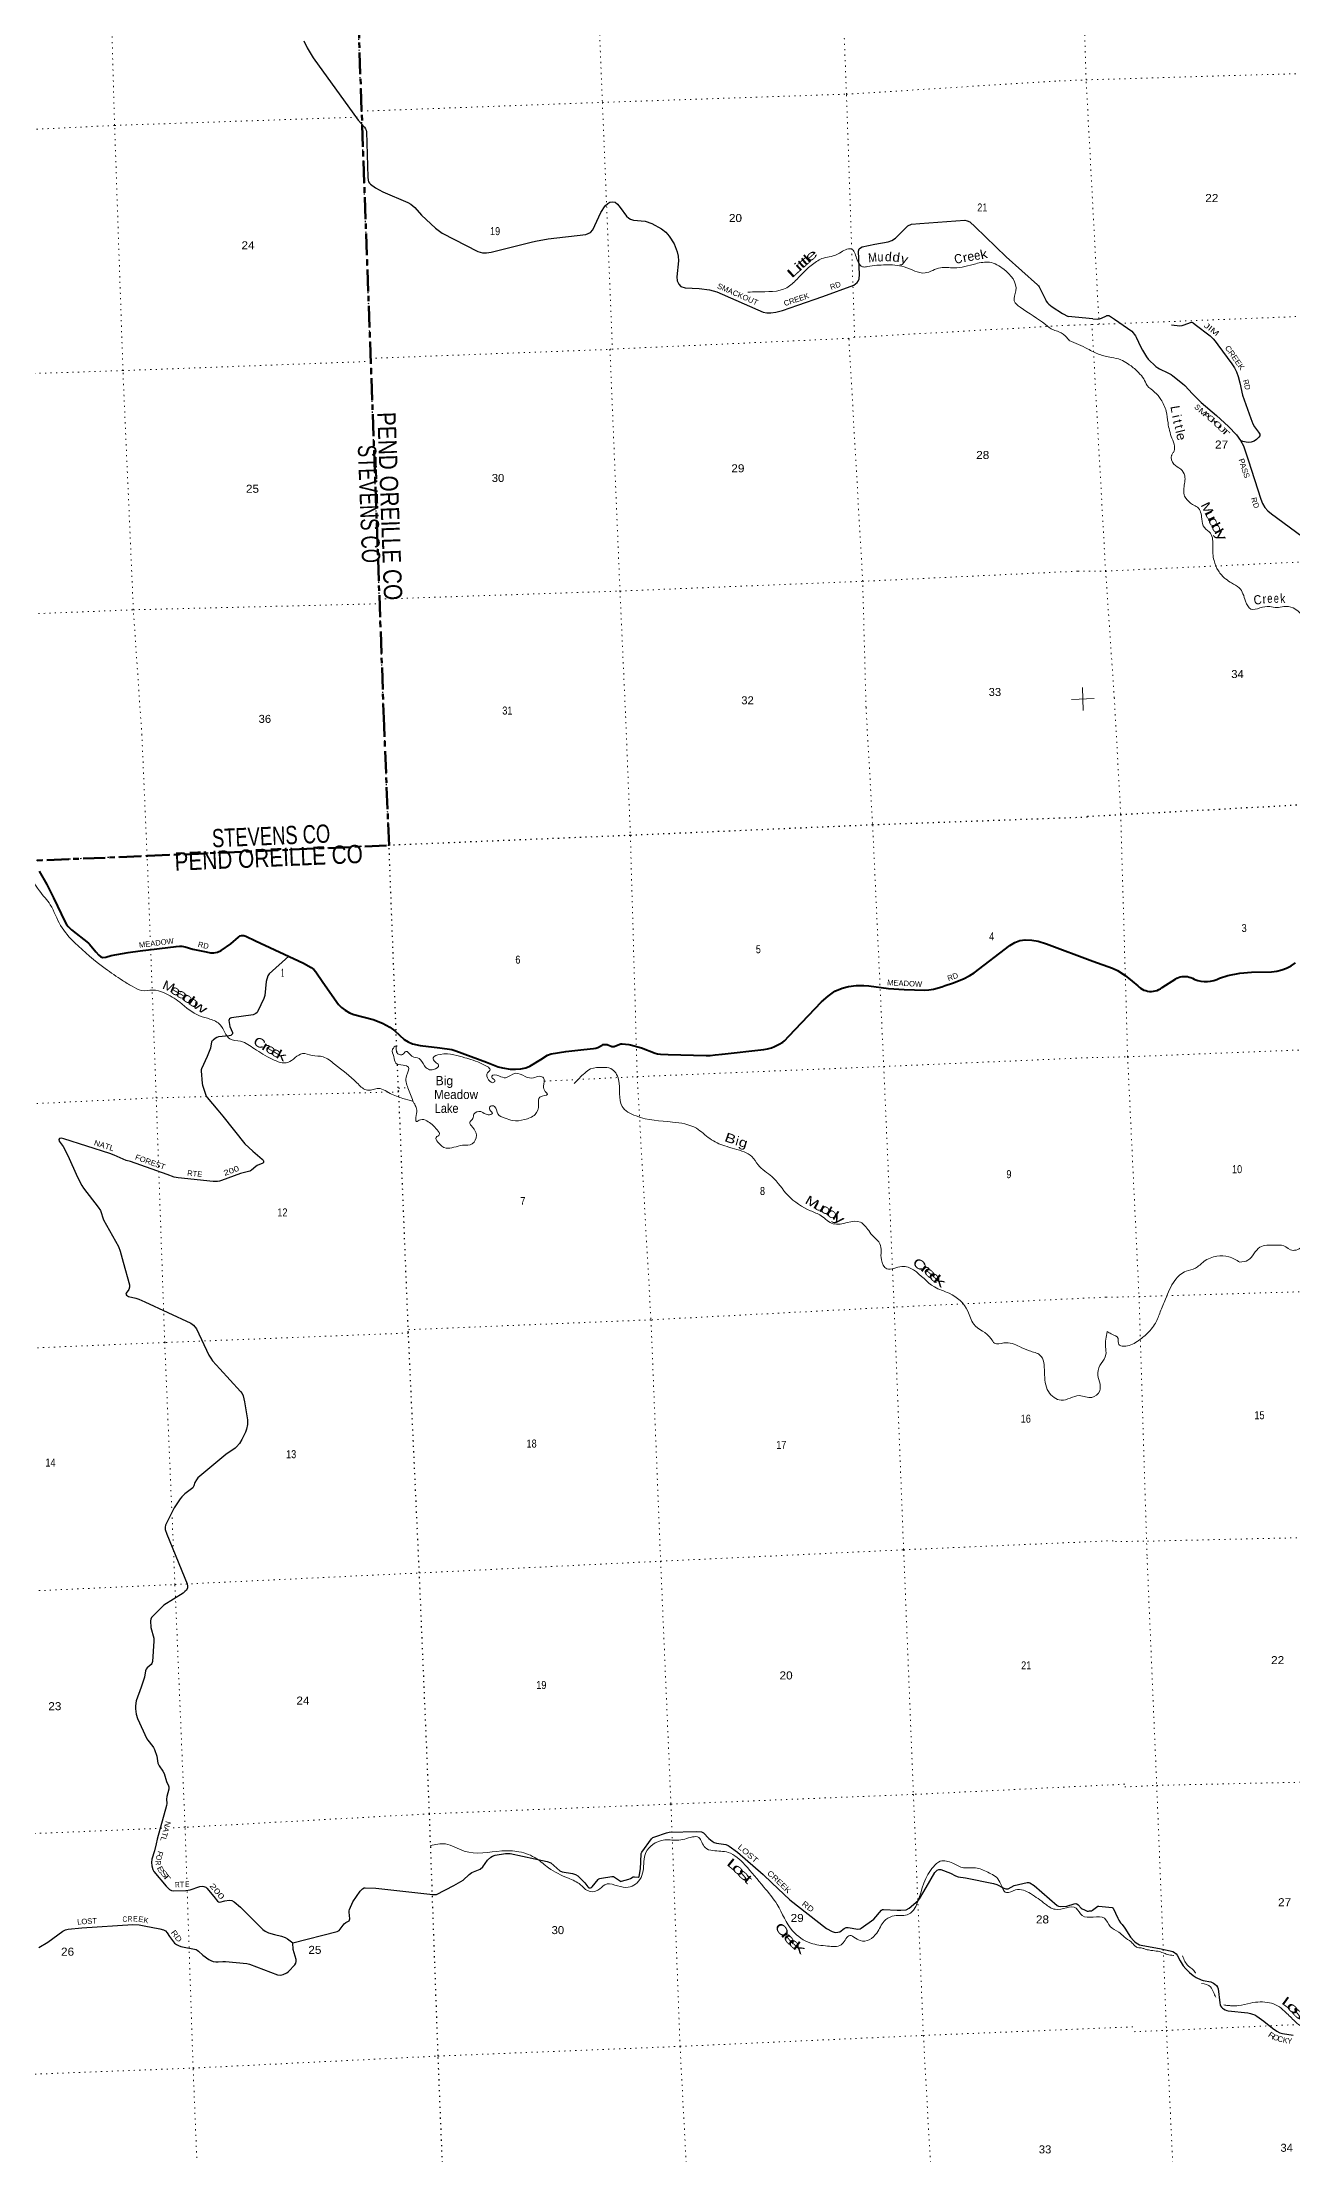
# Model space of a CAD drawing. Header units: feet. Extents: x 727543 to 978287, y 379550 to 572970.
# Drawn here: x 829550 to 856891, y 444063 to 490263 of the extents above; entities that cross this region are included whole.
import ezdxf
from ezdxf.enums import TextEntityAlignment as Align

# ---------------------------------------------------------------- set-up
doc = ezdxf.new("R2010")
doc.units = ezdxf.units.FT
doc.header["$LTSCALE"] = 80
doc.linetypes.add('DOTTED', pattern=[1.5, 0.3, -1.2])
doc.linetypes.add('LONG_DASH_SHORT_DASH', pattern=[9.9, 6, -1.2, 1.5, -1.2])
for name, color, linetype, lineweight in [('11', 7, 'LONG_DASH_SHORT_DASH', 60), ('26', 7, 'Continuous', 40), ('29', 7, 'Continuous', 25), ('39', 7, 'Continuous', 13), ('4', 7, 'Continuous', 13), ('6', 7, 'DOTTED', 25), ('7', 7, 'DOTTED', 13)]:
    doc.layers.add(name, color=color, linetype=linetype, lineweight=lineweight)
for name, color, linetype in [('12', 7, 'Continuous'), ('27', 7, 'Continuous'), ('30', 7, 'Continuous'), ('41', 7, 'Continuous')]:
    doc.layers.add(name, color=color, linetype=linetype)

msp = doc.modelspace()

# ---------------------------------------------------------------- linework, layer by layer
at = {"layer": '11'}
for points in [[(837024.85, 475314.86), (835858.34, 507254.3), (851067.93, 507941.18)], [(821975.91, 472102.49), (826487.96, 472250.54), (831852.9, 472467.31), (837131.86, 472699.43), (837024.85, 475314.86)]]:
    msp.add_lwpolyline(points, dxfattribs=at)
at = {"layer": '26'}
for points in [[(829484.31, 472135.91), (829653.72, 471842.64), (829792.82, 471548.08), (830049.87, 471022.6), (830083.74, 470968.2), (830118.93, 470925.16), (830191.39, 470851.14), (830560.83, 470561.25), (830582.5, 470534.97), (830721.72, 470369.47), (830783.73, 470295.17), (830830.65, 470259.95), (830871.01, 470248.74), (830940.15, 470256.04), (831059.53, 470286.96), (831428.97, 470357.78), (831690.39, 470390.24), (832477, 470490.82), (832547.39, 470494.73), (832600.7, 470491.21), (832672.52, 470479.08), (832842.35, 470430.85), (833130.66, 470368.43), (833227.82, 470349.95), (833298.21, 470349.95), (833384.24, 470365.6), (833461.25, 470398.53), (833672.94, 470548.62), (833840.28, 470694.82), (833880.89, 470717.77), (833908.26, 470729.51), (833955.19, 470729.51), (834001.35, 470713.73), (834214.65, 470609.83), (835265.6, 470119.91), (835431.42, 470029.08), (835490.08, 469982.13), (835533.4, 469931.61), (835685.6, 469704.14), (836029.96, 469216.63), (836094.26, 469152.58), (836172.47, 469093.88), (836270.24, 469039.1), (836359.67, 469002.71), (836786.03, 468887.65), (836989.78, 468808.24), (837149.97, 468721.56), (837255.7, 468639.98), (837461.8, 468456.48), (837548.99, 468401.29), (837642.84, 468358.24), (837812.23, 468320.07), (838243.79, 468267.73), (838505.12, 468236.94), (838594.73, 468207.96), (839262.23, 467955.89), (839517.95, 467857.38), (839614.02, 467833.65), (839779.96, 467806.52), (839895.32, 467806.51), (840012.64, 467814.34), (840126.05, 467833.91), (840213.6, 467869.07), (840447.7, 468016.07), (840595.31, 468111.73), (840676.67, 468142.7), (840996.14, 468194.51), (841388.65, 468237.7)], [(841388.65, 468237.7), (841599.34, 468254.55), (841650.71, 468266.53), (841695.15, 468281.94), (841789.34, 468332.88), (841810.04, 468342.6), (841820.29, 468344.55), (841859.4, 468346.51), (841902.41, 468342.6), (841918.65, 468338.34), (841986.01, 468306.4), (842004.09, 468299.55), (842014.36, 468298.58), (842025.75, 468298.51), (842056.88, 468303.47), (842181.1, 468353.47), (842202.07, 468359.23), (842226.51, 468359.23), (842375.89, 468343.55), (842411.28, 468335.75), (842648.59, 468268.37), (842949.41, 468154.06), (843002.28, 468142.07), (843064.85, 468136.2), (843236.14, 468125.85), (844065.15, 468102.4), (844154.92, 468106.85), (844260.51, 468114.68), (844415.85, 468135.37), (845330.21, 468236.52), (845407.29, 468247.72), (845491.37, 468273.15), (845563.71, 468302.5), (845659.52, 468349.46), (845739.69, 468396.41), (845780.75, 468427.72), (845873.63, 468523.62), (846589.83, 469277.76), (846732.98, 469404.01), (846882.75, 469509.92), (847038, 469576.18), (847181.53, 469615.29), (847346.94, 469634.87), (847512.68, 469633.32), (847620.68, 469627.05), (848051.97, 469571.43), (848395.17, 469547.62), (848846.64, 469533.14), (848936.58, 469537.05), (849036.45, 469556.57), (849222.06, 469607.48), (849288.54, 469630.96), (849448.87, 469685.74), (849691.32, 469783.57), (849832.11, 469850.09), (849927.07, 469908.76), (850707.18, 470506.3), (850815.63, 470577.91), (850926.7, 470618.41), (851042.44, 470636.61), (851185.58, 470623.3), (851324, 470601.39), (851506.86, 470548.16), (852523.78, 470163.17)], [(852523.78, 470163.17), (852950.41, 470016.04), (853059.01, 469959.42), (853226.67, 469853.09), (853382.29, 469729.81), (853378.3, 469727.71), (853505.58, 469625.23), (853531.46, 469601.04), (853564.7, 469575.5), (853600.43, 469553.57), (853638.25, 469535.51), (853677.76, 469521.49), (853718.51, 469511.68), (853760.07, 469506.18), (853801.97, 469505.06), (853843.76, 469508.32), (853884.98, 469515.94), (853925.18, 469527.82), (853963.92, 469543.84), (854000.77, 469563.82), (854035.33, 469587.54), (854334.24, 469779.56), (854357.27, 469792.23), (854393.54, 469808.25), (854431.3, 469820.4), (854470.11, 469828.53), (854509.57, 469832.55), (854549.23, 469832.44), (854588.65, 469828.18), (854627.42, 469819.82), (854665.1, 469807.45), (854701.28, 469791.21), (854735.57, 469771.28), (854749.51, 469765.83), (854816.23, 469744.53), (854884.8, 469730.32), (854954.49, 469723.36), (855024.53, 469723.72), (855094.14, 469731.39), (855162.57, 469746.3), (855229.07, 469768.29), (855292.9, 469797.1), (855475.53, 469851.13), (855732.21, 469902.41), (855992.84, 469926.58), (856428.85, 469931.43), (856540.45, 469948.36), (856649.68, 469976.86), (856755.32, 470016.62), (856856.24, 470067.21), (856951.31, 470128.07)]]:
    msp.add_lwpolyline(points, dxfattribs=at)
at = {"layer": '29'}
for p, q in [((848737.16, 486299.59), (849325.18, 486341.05)), ((852521.76, 484215.57), (851980.46, 484263.04))]:
    msp.add_line(p, q, dxfattribs=at)
for points in [[(835267.81, 490296.18), (835339.98, 490143.04), (835470.32, 489923.29), (836453.92, 488555.59), (836597.92, 488407.47), (836621.26, 488365.96), (836631.63, 488342.61), (836639.41, 488303.7), (836665.34, 487315.23), (836675.71, 487247.78), (836686.08, 487211.46), (836704.23, 487180.32), (836729.94, 487155.43), (836839.05, 487081.74), (836996.99, 486988.31), (837546.76, 486757.57), (837611.71, 486718.52), (837694.68, 486645.88), (837838.6, 486482.75), (838147.05, 486196.6), (838296.21, 486090.68), (839071.43, 485686.79), (839177.77, 485660), (839260.74, 485654.82), (839366.13, 485672.09), (840240.8, 485888.41)], [(840240.8, 485888.41), (840336.66, 485912.12), (840610.32, 485964.99), (841436.09, 486059.31), (841537.23, 486101.06), (841586.96, 486156.93), (841765.96, 486535.98), (841858.74, 486682.2), (841914.49, 486734.27), (841962.45, 486765.22), (842024.68, 486770.41), (842078.46, 486761.95), (842128.39, 486723.71), (842184.1, 486647.88), (842327.21, 486458.95), (842372.11, 486412.38), (842408.41, 486396.82), (842477.87, 486375.17), (842730.7, 486350.49), (842875.12, 486298.23), (843088.39, 486183.5), (843186.25, 486106.24), (843258.85, 486023.22), (843368.42, 485855.74), (843435.16, 485675.58), (843455.9, 485587.37), (843461.23, 485479.07), (843425.75, 485134.82), (843435.16, 485047.73), (843466.88, 484975.47), (843512.94, 484918.01), (843605.56, 484889.12), (843916.17, 484879.19), (844140.4, 484850.56), (844302.02, 484806.2), (845312.15, 484362.8), (845390.14, 484347.25), (845483.48, 484347.25), (845587.19, 484357.62), (845737.57, 484399.13), (846069.15, 484510.39), (846613.75, 484705.79)], [(846613.75, 484705.79), (847292.92, 484949.48), (847371.04, 485011.4), (847391.78, 485037.34), (847412.52, 485089.23), (847415.6, 485186.89), (847393.78, 485691.76), (847412.52, 485743.02), (847438.45, 485763.77), (847480.33, 485786.43), (847755.82, 485843.41), (848043.64, 485894.91), (848128.14, 485924.62), (848205.92, 485976.51), (848252.59, 486023.21), (848475.39, 486251.3), (848553.36, 486282.65), (848737.16, 486299.59)], [(849325.18, 486341.05), (849719.1, 486368.83), (849771.98, 486360.47), (849829.02, 486334.53), (849948.83, 486226.2), (850623.74, 485569.9), (851312.82, 484958.59), (851330.25, 484938.75), (851348.4, 484912.8), (851491.01, 484620.93), (851503.61, 484598.52), (851529.9, 484563.86), (851558.41, 484534.03), (851629.7, 484477.33), (851859.17, 484329.07), (851980.46, 484263.04)], [(852521.76, 484215.57), (852614.03, 484210.05), (852665.78, 484215.23), (852686.48, 484220.4), (852709.76, 484228.17), (852815.85, 484282.54), (852828.79, 484287.72), (852846.91, 484290.3), (852872.78, 484289.01), (852888.31, 484282.54), (852996.98, 484210.05), (853369.59, 483940.8), (853399.35, 483911.02), (853425.22, 483879.96), (853449.8, 483845.01), (853467.91, 483816.53), (853571.42, 483593.89), (853608.94, 483530.45), (853696.92, 483384.18), (853733.14, 483333.69), (853752.54, 483309.1), (853775.84, 483284.5), (853850.87, 483212.01), (853898.74, 483173.18), (853944.02, 483143.41), (853981.54, 483121.4), (854161.38, 483034.68), (854232.53, 482993.24), (854270.05, 482967.37), (854483.53, 482797.78), (854528.81, 482755.08), (854699.58, 482573.85), (854891.06, 482382.27), (855227.44, 482102.67), (855486.2, 481859.31), (855662.15, 481678.09), (855751.54, 481554.74)], [(854243.32, 484083.39), (854421.42, 484061.16), (854470.58, 484066.34), (854519.75, 484081.87), (854654.3, 484133.65), (854682.76, 484138.83), (854713.81, 484123.29), (854757.8, 484092.23), (855086.42, 483841.1), (855151.11, 483776.38), (855192.51, 483727.19), (855252.02, 483646.93), (855559.94, 483227.52), (855614.28, 483142.09), (855663.45, 483051.48), (855697.08, 482955.69), (855735.9, 482813.29), (855792.82, 482544.04), (855973.95, 482031.44), (856020.53, 481914.94), (856056.75, 481850.21), (856098.15, 481790.67), (856144.73, 481736.3), (856170.61, 481692.29), (856170.61, 481653.45), (856152.49, 481622.39), (856098.16, 481575.78), (856048.99, 481542.13), (855979.13, 481518.83), (855932.55, 481511.06), (855875.63, 481513.65), (855803.17, 481529.19), (855751.54, 481554.74)], [(855751.54, 481554.74), (855813.52, 481433.4), (855829.05, 481391.97), (855917.03, 481127.91), (856191.31, 480273.56), (856230.11, 480177.77), (856284.45, 480087.15), (856349.14, 480017.25), (856429.36, 479947.35), (857231.5, 479362.25), (857306.54, 479287.17), (857360.88, 479206.92), (857417.8, 479113.71), (857450.38, 479040.77)], [(834938.29, 470272.49), (834512.46, 469887.45), (834481.9, 469846.99), (834448.24, 469724.12), (834418.33, 469416.49), (834398.08, 469352.03), (834263.94, 469070.54), (834247.33, 469046.78), (834217.52, 469020.88), (834193.99, 469005.97), (834160.89, 468994.58), (833687.16, 468923.85), (833665.28, 468916.48), (833646.45, 468904.71), (833633.9, 468889.02), (833629.63, 468866.38), (833651.03, 468736.23), (833706.07, 468606.44), (833709.21, 468591.52), (833706.51, 468575.52), (833684.1, 468551.49), (833673.13, 468544.43), (833640.01, 468533.74), (833404.44, 468511.57), (833367.19, 468498.12), (833329.54, 468473), (833288.75, 468441.6), (833271.5, 468426.69), (833258.95, 468413.34), (833252.83, 468398.8), (833229.14, 468262.63), (833215.81, 468227.28), (833153.12, 468080.7), (833029.9, 467811.3), (833023.62, 467787.75), (833022.67, 467769.11), (833045.59, 467489.48), (833054.14, 467457.75), (833136.58, 467217.11), (833156.47, 467182.32), (833392.46, 466905.67), (833496.66, 466775.7)], [(833496.66, 466775.7), (833981.79, 466170.6), (834152.54, 466011.76), (834360.5, 465838.68), (834377.57, 465815.22), (834383.85, 465791.67), (834385.42, 465764.98), (834379.14, 465753.99), (834371.71, 465746.37), (834248.93, 465694.34), (834221.79, 465676.09), (834124.99, 465597.01), (834106.16, 465584.45), (834085.66, 465576.22), (833886.29, 465521.58), (833465.81, 465366.75), (833422.14, 465354.46), (833379.78, 465348.18), (833335.86, 465345.04), (833286.75, 465347.47), (832518.48, 465425.11), (832437.53, 465441.24), (832284.61, 465498.02), (831479.26, 465785.86), (831385.75, 465809.72), (831316.57, 465836.07), (831125.64, 465921.19), (831024.91, 465960.43), (830020.82, 466280.5), (829961.22, 466294.82), (829927.31, 466287.82), (829911.02, 466269.7), (829922.26, 466233.05), (830005.66, 466116.17), (830111.93, 465915.66), (830320.53, 465439.72), (830413.05, 465261.84), (830451.01, 465204.1), (830775.89, 464784.61), (830820.96, 464717.1), (830890.33, 464509.81), (831219.45, 463925.89), (831252.4, 463821.64), (831318.91, 463584.09)], [(831318.91, 463584.09), (831456.93, 463091.07), (831461.05, 463035.77), (831442.45, 462987.35), (831382.23, 462905.51), (831379.47, 462881.93), (831392.02, 462859.95), (831432.9, 462831.38), (831596.71, 462797.38), (831658.73, 462775.18), (831789.44, 462716.39), (832796.81, 462253.14), (832857.34, 462208.45), (832923.16, 462128.37), (833193.97, 461552.64), (833233.87, 461481.61), (833271.66, 461429.41), (833429.28, 461251.73), (833887.8, 460758.32), (833917.89, 460713.95), (833939.86, 460660.57), (833971.19, 460532.4), (834037.85, 460133.99), (834037.13, 460035.76), (834018.77, 459931.09), (833996.34, 459863.08), (833915.92, 459705.72), (833864.55, 459621.32), (833799.18, 459548.3), (833767.28, 459519.28), (833563.7, 459378.72), (832950.65, 458864.7), (832920.09, 458826.96), (832885.27, 458766.44), (832866.75, 458695.09), (832857.33, 458676.25), (832839.06, 458651), (832669.07, 458519.27), (832601.33, 458449), (832565.52, 458409.38), (832436.37, 458212.37), (832245.14, 457829.01), (832236.06, 457789.28), (832239.2, 457735.9), (832271.92, 457638.56), (832715.11, 456546.68), (832728.69, 456498.84), (832723.96, 456460.3), (832700.45, 456414.07), (832669.07, 456379.53), (832629.2, 456344.39), (832210.96, 456081.26), (832164.41, 456039.89), (831941.12, 455809.67), (831922.29, 455775.13), (831913.99, 455738.3), (831922.16, 455591.31), (831988.18, 455357.55), (831987.38, 455291.77), (831959.95, 454853.62), (831943.47, 454806.93), (831931.71, 454784.54), (831840.71, 454709.19), (831818.75, 454680.93), (831808.57, 454648.57), (831787.92, 454510.21), (831713.22, 454288.3), (831602.4, 453987.81), (831586.56, 453878.73), (831585.78, 453813.31), (831602.25, 453699.77), (831633.97, 453601.74), (831834.44, 453162.88), (831858.6, 453128.65), (831965.21, 452994.79), (831985.05, 452968.22), (832003.88, 452924.26), (832051.86, 452783.17), (832079.18, 452629.13), (832104.19, 452569.8), (832185.47, 452454.83), (832214.11, 452403.06), (832265.04, 452224.68), (832311.37, 452129.91), (832317.65, 452106.36), (832316.82, 452057.72), (832271.17, 451895.86), (832264.31, 451842.62), (832270.58, 451745.29), (832265.76, 451701.74), (832059.8, 450964.26), (832037.96, 450864.88)], [(842637.71, 450466.83), (842646.58, 450648.88), (842650.21, 450663.62), (842658.05, 450684.03), (842867.39, 450973.18), (842898.09, 450998.01), (842943.59, 451018.41), (843199.31, 451106.33), (843260.18, 451116.49), (843862.94, 451134.58), (843964.2, 451122.3), (844007.27, 451100.04), (844125.76, 450983.18), (844198.67, 450924.22), (844242.6, 450892.82), (844289.55, 450876.48), (844499.67, 450846.87), (844550.1, 450828.46), (844572.06, 450814.33), (844749.8, 450679.98), (845315.28, 450192.06), (845499.59, 450007.66), (845892.53, 449638.1), (846698.4, 449013.07), (846821.82, 448947.76), (846884.57, 448927.35), (846943.94, 448928.74), (846991.26, 448941.48), (847082.98, 449012.6), (847129.32, 449035.67), (847172.91, 449033.36), (847381.23, 448999.62), (847430.54, 449004.27), (847455.64, 449016.83), (847731.42, 449217.48), (847898.06, 449410.87), (847923.16, 449426.57), (847942.35, 449428.19), (848238.69, 449413.1), (848321.65, 449410.87), (848437.75, 449420.29), (848505.55, 449455.05), (848698.18, 449621.23), (848728.93, 449660.35), (848877.07, 449908.23), (849065.26, 450236.91), (849099.81, 450274.29), (849118.64, 450289.99), (849156.29, 450302.55), (849197.35, 450300.23), (849410.04, 450224.3), (849517.13, 450162.84), (849572.49, 450141.77), (849737.54, 450121.96), (850348.63, 449996.43), (850417.77, 449973.09), (850571.4, 449895.96), (850619.25, 449880.44), (850637.3, 449877.12), (850671.81, 449880.26), (850803.59, 449950.46), (851085.36, 450015.39), (851117.37, 450015.27), (851145.61, 450008.99), (851238.74, 449950.56), (851738.41, 449517.82), (851766.88, 449500.35), (851817.08, 449490.93), (851953.91, 449500.6), (852112.03, 449553.73), (852146.54, 449556.87), (852171.55, 449554.16), (852203.02, 449531.75), (852265.95, 449458.04), (852287.74, 449441.48), (852334.81, 449418.72), (852397.56, 449393.6), (852427.37, 449391.25), (852449.6, 449394.76), (852488.55, 449399.88), (852513.66, 449410.09), (852629.75, 449496.43), (852640.73, 449502.71), (852654.13, 449502.17), (852945.09, 449469.74), (852956.08, 449463.46), (852962.24, 449457.39), (853063.68, 449234.42), (853089.43, 449196.58), (853128.64, 449138.5), (853160.02, 449097.68), (853219.64, 449016.05), (853346.23, 448819.43)], [(832037.96, 450864.88), (832003.26, 450706.94), (831946.5, 450526.34), (831937.99, 450458), (831944.26, 450379.5), (831966.23, 450304.15), (831989.75, 450257.98), (832256.34, 449940.5), (832333.34, 449867.73), (832374.13, 449845.75), (832418.12, 449833.7), (832692.82, 449843.74), (832785.17, 449859.88), (832997.81, 449928.03), (833048.74, 449938.37), (833086.39, 449928.95), (833124.04, 449913.25), (833149.62, 449891.39), (833299.28, 449711.28)], [(835027.31, 448699.4), (835999.79, 448943.05), (836044.64, 448967.62), (836150.05, 449110.33), (836184.92, 449140.85), (836259.38, 449182.57), (836269.64, 449200.51), (836272.78, 449225.63), (836259.18, 449368.32), (836260.22, 449395.17), (836269.64, 449426.57), (836343.75, 449594.77), (836502.89, 449827.07), (836555.17, 449878.69), (836589.69, 449897.53), (836610.2, 449899.2), (836845.43, 449891.07), (838087.74, 449752.84), (838171.1, 449756.24), (838552.52, 449948.31), (838754.13, 450071.72), (838886.5, 450191.1), (838945.55, 450232.97), (839127.54, 450308.94), (839181.45, 450360.64), (839284.65, 450504.78), (839360.3, 450574.14), (839397.95, 450592.98), (839452.73, 450612.34), (839677.21, 450649.5), (839778.57, 450649.24), (840587.15, 450478.38), (840670.26, 450446.59), (840866.41, 450271.16), (840920.05, 450249.4), (841145.66, 450217.78), (841208.53, 450193.52), (841261.76, 450161.27), (841413.14, 450008.14), (841478.26, 449921.08), (841500.23, 449902.24), (841534.55, 449899.27), (841556.71, 449905.38), (841575.53, 449924.22), (841642.2, 450001.72), (841704.18, 450081.2), (841721.44, 450097.68), (841738.69, 450106.32), (841777.55, 450115.67), (842006.97, 450146.35), (842043.06, 450145.44), (842061.88, 450136.93), (842190.53, 450049.02), (842201.51, 450042.74), (842212.69, 450043.08), (842376.06, 450089.82), (842410.17, 450105.53), (842466.44, 450138.88), (842485.47, 450143.21), (842501.16, 450144.78), (842584.17, 450132.8), (842590.59, 450136.93), (842598.43, 450146.35), (842630.5, 450318.92), (842637.71, 450466.83)], [(833299.28, 449711.28), (833381.34, 449608.7), (833403.3, 449593), (833431.46, 449590.84), (833541.45, 449614.66), (833638.63, 449627.54), (833694.84, 449622.52), (833745.31, 449596.14), (833884.98, 449478.81), (834369.52, 448990.77), (834426.2, 448950.93), (834495.23, 448919.53), (834624.81, 448876.65), (834777.63, 448847.32), (834858.8, 448817.97), (834912.55, 448787.66), (835027.31, 448699.4)], [(829477.99, 448597.67), (829673.3, 448709.61), (829999.94, 448950.49), (830061.61, 448983.86), (830114.95, 448999.56), (830416.72, 449026.38), (831533.2, 449096.89), (831668.02, 449090.53), (831774.81, 449070.2), (832123.1, 449007.41), (832201.54, 448982.29), (832242.08, 448958.43), (832283.12, 448913.21), (832334, 448833.91), (832438.93, 448693.9), (832460.41, 448675.39), (832487.07, 448658.9), (832527.87, 448637.71), (832578.07, 448621.22), (832916.56, 448548.78), (832940.49, 448538.02), (832964.01, 448519.18), (833058.94, 448426.85), (833189.93, 448330.8), (833235.44, 448308.82), (833285.08, 448291.04), (833346.81, 448280.56), (833397.03, 448280.57), (833499.79, 448287.91), (833560.2, 448288.41), (834022.17, 448248.06), (834081.07, 448232.68), (834693.98, 447995.78), (834757.25, 447993.28), (834820, 448008.98), (834898.45, 448040.37), (834936.74, 448070.82), (835074.16, 448219.34), (835092.99, 448250.74), (835100.81, 448287.21), (835099.26, 448335.51), (835037.38, 448554.53), (835027.31, 448699.4)], [(853346.23, 448819.43), (853413.73, 448743.2), (853441.81, 448718.1), (853467.51, 448697.77), (853500.98, 448676.24), (853542.8, 448657.11), (853580.44, 448646.35), (854015.46, 448569.83), (854240.13, 448517.22), (854272.42, 448506.45), (854302.3, 448489.71), (854345.3, 448455.04), (854365.64, 448429.93), (854431.35, 448306.77), (854497.1, 448195.56), (854550.86, 448129.8), (854630.95, 448047.29), (854713.39, 447981.54), (854781.53, 447937.29), (854885.49, 447890.66), (854932.11, 447877.5), (855100.6, 447842.83), (855126.31, 447833.26), (855161.57, 447817.72), (855191.43, 447795), (855226.11, 447762.71), (855249.41, 447728.03), (855263.14, 447689.78), (855296.6, 447383.68), (855307.38, 447340.62), (855315.15, 447322.68), (855336.06, 447291.6), (855358.75, 447268.89), (855380.28, 447250.94), (855413.15, 447234.2), (855447.2, 447219.85), (855478.26, 447211.5), (855908.49, 447163.67), (855971.26, 447151.69), (856011.9, 447139.73), (856060.9, 447120.6), (856104.49, 447096.71), (856257.46, 446981.92), (856448.67, 446828.87), (856540.13, 446766.67), (856609.45, 446733.19), (856668.57, 446714.08), (856902.81, 446675.81)]]:
    msp.add_lwpolyline(points, dxfattribs=at)
at = {"layer": '39'}
for points in [[(851060.17, 508291.04), (851155.46, 508214.4), (851289.55, 508084.27), (851482.45, 507907.51), (851755.38, 507615.61), (851911.16, 507393.3), (852000.01, 507179.25), (852191.72, 506828.43), (852435.81, 506339.44), (852757.98, 506093.43), (853020.03, 505756.71), (853197.97, 505537.04), (853493.28, 505239.69), (853819.16, 504933.08), (854105.28, 504603.1), (854320.64, 504346.02), (854574.64, 504152.76), (854744.19, 504015.82), (854901.97, 503866.42), (855101.67, 503663.55), (855310.77, 503558.07), (855440.12, 503341.09), (855504.46, 503136.48), (855596.7, 503090.48), (855745.95, 502957.02), (855951.15, 502701.69), (856210.81, 502522.75), (856440.03, 502276.17), (856574.33, 502026.96), (856771.4, 501773.42), (856887.98, 501724.05), (856965.29, 501705.97), (857117.22, 501621.16), (857352.77, 501364.65), (857627.11, 501022.2), (857751.04, 500782.81), (857877.88, 500511.13), (857877.77, 500515.17), (857946.62, 500438.17), (858107.78, 500240.29), (858265.95, 500076.74), (858395.89, 499766.69), (858491.83, 499516.41), (858674.71, 499264.5), (858774.72, 499085.16), (858771.06, 498927.21), (858773.66, 498617.67), (858824.17, 498329.7), (858861.35, 498156.71), (859192.82, 497722.76), (859384.57, 497442.77), (859669.42, 497230.12), (859964.28, 496948.95), (860202.23, 496751.19), (860476.53, 496554.44), (860610.8, 496450.93), (860733.98, 496237.83), (860888.97, 496043.83), (861084.95, 495901.56), (861223.65, 495784), (861325.64, 495317.36), (861332.17, 495011.98), (861389.73, 494760.63), (861412.08, 494684.35), (861453.35, 494509.45), (861497.86, 494435.81), (861537.66, 494313.48), (861553.17, 494192.49), (861598.41, 493876.04), (861651.05, 493800.61), (861776.09, 493593.64), (861857.34, 493506.86), (862105.78, 493078.7), (862309.27, 492740.34), (862337.28, 492678.39), (862335.21, 492680.36), (862349.66, 492524.94), (862456.35, 492323.53), (862546.08, 492006.29), (862650.41, 491600.42), (862653.03, 491218.03), (862703.25, 490940.17), (862715.67, 490857.55), (862532.32, 490548.9), (862488.38, 490385.79), (862486.47, 490165.16), (862486.42, 489517.6), (862478.41, 489009.45), (862480.85, 488705.98), (862463.01, 488476.81), (862507.63, 488182.6), (862622.13, 487702.15)], [(851544.8, 495569.56), (851733.09, 495347.81), (851896.3, 495220.82), (852109.63, 495036.54), (852350.03, 494895.5), (852535.16, 494852.09), (852727.59, 494764.36), (852906.57, 494651.97), (852952.31, 494533.85), (852965.05, 494511.95), (853160.24, 494397.99), (853419.69, 494370.81), (853587.25, 494160.97), (853879.14, 494057.79), (854225.61, 493954.12), (854408.5, 493918.73), (854618.16, 493793.04), (854847.3, 493621.34), (855067.19, 493419.02), (855239.75, 493174.92), (855434.31, 492866.68), (855498.29, 492747.04), (855565.46, 492657.85), (855670.28, 492523.16), (855744.32, 492332.98), (855880.13, 492102.02), (856095.08, 491931.95), (856259.99, 491744.29), (856310.2, 491539.28), (856397.98, 491363.65), (856547.75, 491139.15), (856688.74, 490867.86), (856910.2, 490681.78), (857081.58, 490623.82), (857162.78, 490539.06), (857249.46, 490474.7), (857394.99, 490401.85), (857507.32, 490287.61), (857575.46, 490164.04), (857718.65, 489813.89), (857769.78, 489720.2), (857815.9, 489660.78), (858023.07, 489407.52), (858047.51, 489256.43), (858095.62, 489126.24), (858230.51, 488783.95), (858338.27, 488544.12), (858499.79, 488261.26), (858605.46, 488096.24), (859101.66, 487770.09), (859471.54, 487624.56), (859574.32, 487562.67), (859671.69, 487405.51), (859770.54, 487122.93), (859835.15, 486981.06), (859856.66, 486862.26), (859844.73, 486566.48), (859848.49, 486360.18), (859850.49, 486216.55), (859811.78, 486011.09), (859815.44, 485735.98), (859827.03, 485610.84), (859822.29, 485491.31), (859827.16, 485317.42), (859842.81, 485119.54), (859937.17, 484853.02), (859908.92, 484779.39), (859915.45, 484690.53), (859965.37, 484495.63), (859992.51, 484320.33), (860063.72, 484231.25), (860185.73, 483987.76), (860264.7, 483838.19), (860349.97, 483607.85), (860442.79, 483468.78), (860506.77, 483349.14), (860543.59, 483261.13), (860679.38, 483103.02), (860809.27, 483011.52), (860996.38, 482897.34), (861167.65, 482843.42), (861383.86, 482772.54), (861430.65, 482761.7), (861499.48, 482757.55), (861635.35, 482741.09), (861740.7, 482731.88), (861760.95, 482730.42), (862014.3, 482632.25), (862147.7, 482415.39), (862124.81, 482005.98), (862133.49, 481840.28)], [(844976.8, 484795.8), (845178.85, 484806.43), (845831.5, 484895.22), (846045.39, 485077.2), (846476.24, 485467.58), (846595.36, 485530.67), (846920.1, 485617.52), (847178.56, 485744.45), (847233.3, 485742.41), (847356.31, 485538.41), (847509.19, 485347.66), (847595.9, 485356.92), (847993.36, 485393.81), (848391.75, 485351.78), (848852.31, 485216.88), (849190.14, 485332.55), (849483.83, 485329.18), (849962.3, 485419.66), (850260.78, 485450.89), (850576.29, 485296.48), (850838.8, 484826.33), (850802.54, 484604.32), (850933.09, 484469.43), (851485.89, 484086.89), (851658.23, 483971.76), (851779.17, 483931.66), (851954.06, 483802.45), (852010.89, 483734.42)], [(852001.93, 483738.44), (852406.82, 483556.72), (852660.85, 483434.28), (852923.34, 483370.76), (853130.97, 483317.85), (853274.71, 483236.86), (853330.25, 483201.99), (853520.79, 483037.31), (853631.79, 482898.74), (853708.56, 482755.18), (853872.23, 482612.01), (854008.08, 482451.88), (854122.41, 482194.01), (854163.82, 481942.21), (854250.13, 481602.62), (854307.62, 481426.15), (854281.01, 481293.87), (854248.09, 481242.36), (854242.43, 481228.04), (854290.22, 481037.13), (854440.86, 480925.97), (854529.81, 480780.73), (854513.22, 480507.08), (854512.28, 480468.6), (854524.04, 480337.39), (854551.59, 480291.62), (854698.88, 480156.09), (854807.66, 480096.38), (854903.82, 479838.01), (854959.69, 479647.32), (855092.5, 479523.53), (855140.93, 479237.53), (855169.78, 478928.72), (855265.04, 478702.7), (855423.55, 478527.01), (855555.4, 478437.59), (855720.13, 478328.86), (855861.67, 478037.35), (855973.57, 477866.43), (856170.97, 477890.14), (856388.39, 477920.47), (856544.62, 477898.52), (856695.51, 477922.95), (856898.53, 477890.16), (857032.46, 477798.77), (857220.47, 477652.24), (857245.04, 477640.78), (857314.27, 477622.47), (857393.37, 477612.53), (857499.17, 477587.14), (857621.41, 477552.1), (857833.36, 477489.19), (857970.53, 477426.23), (858081.24, 477297.78), (858269.84, 477058.17), (858366.56, 476996.11), (858474.39, 476970.78), (858527.8, 476939.89), (858744.33, 476929.73), (859033.53, 476850.76), (859164.3, 476799.76), (859205.2, 476782.69), (859359.17, 476672.99), (859409.46, 476628.27), (859429.93, 476619.16)], [(827588.63, 474957.09), (827770.68, 474695.17), (827974.86, 474320.24), (828328.67, 473824.42), (828428.94, 473503.66), (828566.78, 473331.82), (828984.52, 472941.62), (829221.64, 472255.22), (829490.92, 471703.38), (829724.14, 471400.3), (829952.35, 470945.64), (830262.02, 470569.08), (830927.14, 470005.58), (831302.2, 469746.8), (831515.11, 469616.46), (831720.15, 469524.14), (831964.95, 469534.4), (832215.09, 469474.25), (832555.31, 469266.49), (832990.94, 468969.89), (833217.19, 468900.66), (833440.03, 468774.77), (833653.21, 468466.82), (833884.77, 468413.96), (834192.55, 468249.25), (834574.09, 468025.06), (834922.2, 467950.84), (835081.32, 468058.44), (835239.46, 468143.79), (835450.03, 468106.19), (835690.75, 468073.9), (835941.6, 467912.85), (836431.1, 467505.48), (836630.99, 467350.37), (836758.74, 467349.67), (836870.7, 467382.63), (837153.47, 467275.4), (837436.43, 467164.14), (837658.35, 467100.78)], [(837656.04, 467106.74), (837545.25, 467392.75), (837514.31, 467661.92), (837558.36, 467845.42), (837438.45, 467894.89), (837282.51, 467934.77), (837235.02, 468082.14), (837211.33, 468240.6), (837281.02, 468310.13), (837292.32, 468199.59), (837379.26, 468118.47), (837445.26, 468137.38), (837497.32, 468194.06), (837632.12, 468086.68), (837790.56, 468036.81), (837905.39, 467880.15), (838106.09, 467793.71), (838216.94, 467893.22), (838138.57, 467964.61), (838099.91, 468053.82), (838252.45, 468128.84), (838789.09, 468054.46), (839191.2, 467909.85), (839337.35, 467776.71), (839285.01, 467726.07), (839308.51, 467571.64), (839420.7, 467513.78), (839448.67, 467565.41), (839383.68, 467611.13), (839381.78, 467651.41), (839535.63, 467655.85), (839679.34, 467617.47), (839897.79, 467713.42), (840107.86, 467643.51), (840291.74, 467612.87), (840419.7, 467650.53), (840508.69, 467611.88), (840510.89, 467436.37), (840546.84, 467318.79), (840594.39, 467256.2), (840431.06, 467194.85), (840402.24, 467032.17), (840325.42, 466812.98), (840095.49, 466702.42), (839833.05, 466679.3), (839674.52, 466731.19), (839507.92, 466825.12), (839441.46, 466987.84), (839349.94, 466994.1), (839335.25, 466918.8), (839393.77, 466838.5), (839297.99, 466806.23), (839140.62, 466876.33), (838987.12, 466821.45), (838963.36, 466723.57), (838896.45, 466638.01), (838958.03, 466535.64), (839041.35, 466359.49), (838952.88, 466172.11), (838739.57, 466138.94), (838381.64, 466077.51), (838198.98, 466211.14), (838161.77, 466312.52), (838231.94, 466371.97), (838186.54, 466475.03), (837958.25, 466673.35), (837819.26, 466697.8), (837733.88, 466659.9), (837723.66, 466790.67), (837734.93, 466938.49), (837693.86, 467035.67), (837658.35, 467100.78)], [(841183.35, 467490.81), (841409.79, 467718.29), (841537.3, 467808.41), (841807.26, 467843.95), (841980.84, 467816.92), (842150.23, 467577.77), (842226.53, 466991.6), (842532.45, 466780.39), (843327.23, 466648.21), (843854.68, 466510.87), (844147.1, 466284.96), (844470.79, 466126.97), (844898.72, 465993.54), (845063.58, 465893.47), (845199.97, 465709.46), (845503.84, 465455.78), (845855.87, 465040.62), (846347.93, 464708.03), (846578.1, 464598.6), (846845.89, 464422.12), (847442.24, 464457.22), (847619.18, 464272.89), (847722.56, 464144.01), (847865.9, 463984.51), (847896.5, 463636.61), (848017.27, 463439.83), (848347.35, 463490.01), (848600.28, 463413.82), (849055.71, 463041.35), (849378.44, 462903.5), (849788.09, 462512.96), (849915.07, 462227.64), (850296.93, 461910.62), (850370.65, 461808.75), (850572.97, 461817.24), (850919.24, 461738.91), (851132.47, 461644.91), (851363.9, 461551.68), (851464.62, 461178.46), (851551.52, 460754.2), (851826.05, 460563.88), (852224.66, 460665.36), (852498.13, 460626.37), (852671.73, 460770.9), (852628.83, 461164.71), (852704.3, 461369.71), (852806.29, 461565.44), (852798.44, 461726.43), (852835.76, 462067.66)], [(869527.18, 464281.47), (869205.29, 464218.73), (868906.6, 464212.63), (868685.6, 464159.62), (868528.6, 464136.21), (868303.59, 464180.12), (868152.78, 464346.79), (867904.59, 464339.7), (867691.42, 464298.98), (867561.51, 464332.7), (867361.7, 464427.64), (867116.97, 464644.93), (867013.99, 464743.87), (866686.66, 464854.4), (866428.3, 464851.14), (866240.53, 464851.35), (866128.33, 464907.66), (865920.17, 464917.56), (865689.57, 464840.11), (865432.25, 464786.35), (865083.25, 464674.15), (864729.96, 464573.98), (864412.99, 464573.57), (864087.85, 464676.06), (863929.6, 464713.25), (863637.3, 464691.11), (863347.35, 464652.86), (863080.39, 464576.69), (862849.76, 464501.25), (862530.38, 464322.96), (862284.2, 464119.9), (862131.44, 464086.47), (862000.06, 464093.89), (861846.51, 464098.84), (861738.18, 464163.32), (861598.71, 464269.59), (861430.4, 464403.57), (861331.04, 464522.79), (861152.32, 464573.71), (860849.78, 464460.43), (860534.69, 464270.1), (860200.83, 464010.69), (859933.22, 463867.81), (859707.72, 463836.94), (859685.57, 463834.47), (859416.64, 463952.25), (859247.54, 464124.6), (859142.38, 464231.58), (858771.77, 464286.66), (858506.69, 464315.6), (858181.5, 464420.11), (857887.25, 464492.92), (857458.96, 464407.38), (857192.91, 464286.77), (857068.76, 464138.74), (857104.41, 463975.78), (856899.2, 463842.26), (856693.25, 463941.12), (856503.17, 463955.42), (856170.97, 463910.25), (855912.32, 463626.1), (855733.53, 463582.03)], [(855733.53, 463582.03), (855494.83, 463702.45), (855234.12, 463715.32), (854945.83, 463596.27), (854763.03, 463453.1), (854560.48, 463386.32), (854314.26, 463185.28), (854106.66, 462774.86), (853993.27, 462495.7), (853891.25, 462253.14), (853684.41, 462002.38), (853487.72, 461846.8), (853197, 461747.91), (853087.19, 461786.09), (853072.47, 461913.1), (852922.98, 462015.13), (852835.76, 462067.66)], [(838030.9, 450821.87), (838365.6, 450860.13), (838776.37, 450703.77), (839596.97, 450706.45), (839973.76, 450690.74), (840363.4, 450536.18), (840620, 450339.05), (841052.5, 450108.92), (841320.6, 449968.78), (841472.63, 449839.93), (841699.32, 449847.41), (841853.73, 449968.94), (842312.63, 449909.46), (842616.69, 450081.67), (842685.88, 450270.59), (842746.84, 450674.48), (843125.42, 450942.65), (843427.53, 450941.19), (843596.62, 450966.45), (843905.2, 450999.57), (844045.32, 450779.39), (844210.5, 450715.67), (844546.88, 450675.28), (844912.39, 450403.99), (845328.53, 449918.86), (845620.37, 449533.47), (845955.53, 448960.17), (846353.42, 448690.25), (846721.28, 448626.95), (847018.02, 448653.53), (847102.38, 448755.97), (847182.88, 448854.21), (847433.28, 448745.62), (847794.36, 448912.14), (847960.43, 449173.42), (848135.83, 449279.68), (848460.69, 449311.47), (848824.47, 450003.59), (849035.45, 450362.93), (849183.88, 450482.19), (849457.55, 450439.17), (849693.31, 450340.06), (849952.84, 450338.83), (850225.02, 450241.25), (850468.54, 450063.75), (850633.86, 449795.48), (850831.01, 449856.93), (851157.25, 449773.73), (851482.23, 449545.15), (851698.43, 449431.09), (852153.44, 449454.21), (852288.69, 449294.37), (852529.41, 449262.08), (852771.78, 449237.93), (852899.98, 449055.59), (853086.3, 448930.19), (853206.56, 448830.28), (853358.19, 448720.93)], [(853945.4, 448512.8), (853792.04, 448532.45), (853682.99, 448555.48), (853623.06, 448576.95), (853523.84, 448591.09), (853475.12, 448604.25), (853415.51, 448655.57), (853349.61, 448730.71)], [(854294.11, 448417.7), (854284.18, 448420.12), (854151.22, 448443.82), (854055.13, 448480.69), (853945.4, 448512.8)], [(854765.89, 448036.92), (854759.61, 448049.41), (854606.13, 448192.86), (854482.56, 448410.11)], [(855211.33, 447509.29), (855157.05, 447616.05), (855096.03, 447736.05), (854897.05, 447808.86)], [(859630.56, 445214.63), (859612.63, 445273.95), (859622.14, 445302.44), (859651.45, 445349.51), (859676.49, 445408.63), (859692.99, 445489.8), (859665.95, 445626.66), (859686.86, 445689.73), (859704.44, 445718.38), (859731.58, 445773.5), (859760.56, 445836.73), (859746.84, 445915.26), (859674.46, 445998.66), (859588.04, 446077.73), (859566.86, 446125.79), (859609.89, 446193.36), (859605.84, 446292.3), (859533.04, 446395.89), (859508.48, 446510.58), (859488.41, 446603.12), (859409.56, 446706.6), (859235.09, 446747.49), (859069.72, 446738.05), (858971.87, 446685.54), (858879.55, 446560.38), (858822.57, 446385.43), (858736.36, 446159.36), (858693.42, 446087.76), (858641.61, 446054.37), (858507.71, 446085.99), (858328.2, 446175.28), (858108.61, 446348.63), (857862.45, 446537.6), (857641.87, 446660.41), (857442.35, 446741.21), (857194.44, 446819), (857057.85, 446882.9), (856914.01, 447005.26), (856714.14, 447201.24), (856558.19, 447323.34), (856383.26, 447386.46), (856178.93, 447406.54), (855969.49, 447380.03), (855704.14, 447324.1), (855552.73, 447323.03), (855475.92, 447327.52), (855385.47, 447342.11)]]:
    msp.add_spline(points, degree=3, dxfattribs=at)
at = {"layer": '4'}
for p, q in [((852552.58, 475908.09), (852052.97, 475888.49)), ((852552.58, 475908.09), (852052.97, 475888.49)), ((852552.58, 475908.09), (852052.97, 475888.49)), ((852292.98, 476148.1), (852312.58, 475648.48)), ((852292.98, 476148.1), (852312.58, 475648.48)), ((852292.98, 476148.1), (852312.58, 475648.48))]:
    msp.add_line(p, q, dxfattribs=at)
at = {"layer": '6'}
for points in [[(837024.85, 475314.86), (836928.11, 477983.44), (836923.26, 478083), (836733.95, 483255.06), (836731.53, 483333.37), (836535.55, 488624.12), (836530.7, 488756.47), (836340.18, 494009.57), (836336.53, 494090.92), (836146.01, 499365.89), (836144.8, 499501.87), (836135.09, 499625.72), (835858.34, 507254.3)], [(837305.3, 468177.76), (837131.86, 472699.43), (837024.85, 475314.86)], [(852401.57, 473334.49), (858395.43, 473661.55), (863759.85, 473859.96), (865261.5, 473922.62)], [(852402.38, 473313.53), (847705.44, 473145.01), (842408.78, 472916.75), (837131.86, 472699.43), (831843.48, 472467.48), (826489.67, 472248.89), (821975.91, 472102.49)], [(838418.61, 440894.11), (838205.95, 446221.65), (838016.92, 451519.92), (837794.96, 456786.51), (837554.99, 462048.29), (837345.15, 467315.4), (837335.22, 467397.73), (837315.54, 467910.85)]]:
    msp.add_lwpolyline(points, dxfattribs=at)
at = {"layer": '7'}
msp.add_line((837341.76, 467387.92), (837542.19, 467397.64), dxfattribs=at)
for points in [[(847313.47, 483809.93), (847133.36, 489127.77), (846930.33, 494462.99), (846713, 499801.73), (846369.34, 507719.04), (846098.86, 513066), (845892.19, 518336.3), (845787.9, 521732.77)], [(840481.69, 521530.06), (840575.39, 518126.58), (840793.76, 512814.19), (841015.28, 507488.96), (841424.64, 499698.32), (841583.2, 494306.81), (841580.59, 494268.24), (841797.24, 488947.7), (842016.61, 483554.37)], [(831727.38, 475115.04), (831541.63, 477850.71), (831314.14, 483081.78), (831132.38, 488444.09), (830975.48, 493791.13), (830765.93, 499138.25), (830485.35, 506998.5)], [(852656.81, 484098.4), (852373.43, 489440.48), (852229.96, 494362.09)], [(851781.88, 489416.05), (852373.43, 489440.48), (857744.9, 489598.09), (863059.41, 489841.14), (868391.18, 490023.88), (870699.7, 490098.34), (870905.62, 490118.55)], [(836530.75, 488755.04), (841797.24, 488947.7), (847133.36, 489127.77), (851781.88, 489416.05)], [(821384.54, 488017.85), (825750.98, 488175.3), (825831.62, 488184.34), (831132.38, 488444.09), (836535.43, 488627.49)], [(851987.78, 484072.96), (852501.79, 484087.2), (857976.04, 484302.65), (863303.51, 484515.7), (868625.55, 484706.34), (873948.76, 484927.37), (875639.69, 484986.21)], [(851987.78, 484072.96), (847313.47, 483809.93), (847186.77, 483787.05), (841988.9, 483550.52), (841900.09, 483543.21), (836730.74, 483349.86)], [(847561.3, 475716.1), (847488.19, 478473.67), (847186.77, 483787.05)], [(852990.33, 475924.81), (852799.57, 478696.8), (852501.79, 484087.2)], [(836733.08, 483283.12), (831314.14, 483081.78), (826006.03, 482910.83), (821581.88, 482707.02)], [(841962.17, 483548.32), (842181.66, 478260.27), (842305.5, 475515.32)], [(852194.97, 478696.17), (852799.57, 478696.8), (858198.73, 478948.28), (863535.01, 479135.27), (868875.88, 479375), (868903.77, 479376)], [(836923.2, 478084.49), (842181.66, 478260.27), (847488.19, 478473.67), (852194.97, 478696.17)], [(825658.59, 477609.53), (826228.96, 477639.11), (831541.63, 477850.71), (836928.15, 477982.56)], [(852990.33, 475924.81), (853129.75, 473374.22), (853281.03, 468074.73), (853530.07, 462831.8), (853706.8, 457118.81), (853917.28, 452141.59), (854130.35, 446782.73), (854381.23, 441450.92)], [(842305.5, 475515.32), (842408.78, 472916.75), (842558.28, 467641.01), (842859.58, 462323.31), (843069.99, 457044.12), (843296.14, 451731.29), (843495.27, 446433.44), (843774.91, 441102.71)], [(847561.3, 475716.1), (847705.44, 473145.01), (847948.37, 467863.17), (848176.21, 462600.87), (848383.89, 457293.3), (848597.6, 451943.6), (848815.71, 446672.81), (849109.21, 441348.73)], [(831910.04, 470696.07), (831843.48, 472467.48), (831727.38, 475115.04)], [(832710.39, 450095.01), (832672.76, 451225.04), (832450.83, 456534.02), (832227.64, 461826.79), (832042.23, 467177.7), (831919.45, 470445.42)], [(852604.86, 468058.9), (853281.03, 468074.73), (858631.03, 468286.99), (863973.29, 468482.93), (869294.53, 468772.94), (874561.72, 468890.98), (875544.72, 468945.45), (875571.65, 468945.74)], [(840531.13, 467542.66), (842558.28, 467641.01), (847948.37, 467863.17), (852604.67, 468063.94)], [(822175.41, 466733.2), (826676.07, 466920.23), (832042.23, 467177.7), (837351.59, 467307.6)], [(852806.93, 462814.97), (853530.07, 462831.8), (858865.05, 462989.19)], [(852806.79, 462818.45), (848176.21, 462600.87), (842859.58, 462323.31), (837550.24, 462106.62)], [(837554.47, 462034.04), (832227.64, 461826.79), (826900.3, 461605.3), (822373, 461415.42)], [(853012.74, 457473.87), (853716.7, 457482.51), (859088.75, 457604.28), (864404.4, 457817.86), (869741.38, 458074.32), (875033.53, 458253.06), (879378.9, 458422.18), (879398.65, 458422.85)], [(822570.12, 456110.31), (827079.87, 456292.49), (832450.83, 456534.02), (837794.96, 456786.51), (843069.99, 457044.12), (848383.89, 457293.3), (853011.93, 457494.96)], [(853219.58, 452106.29), (853917.28, 452141.59), (859364.09, 452260.85), (864652.8, 452508.23), (869909.89, 452722.64), (875262.32, 452914.74), (878455.76, 453042.57), (878460.2, 453042.8)], [(853217.24, 452167.08), (848597.6, 451943.6), (843296.14, 451731.29), (838016.92, 451519.92), (832672.76, 451225.04), (832371.05, 451212.49)], [(832161.41, 451203.77), (827294.89, 451001.39), (822766.45, 450826.31)], [(833062.46, 440639.09), (832848.15, 445958.48), (832717.83, 449871.8)], [(853425.81, 446754.35), (854130.35, 446782.73), (859544.35, 447024.59), (864848.73, 447197.53), (870152.61, 447394.7), (875474.81, 447584.16), (879733.62, 447743.84), (879889.88, 447762.42)], [(822962.36, 445553.67), (827475.49, 445753.21), (832848.15, 445958.48), (838205.95, 446221.65), (843495.27, 446433.44), (848815.71, 446672.81), (853421.68, 446861.53)]]:
    msp.add_lwpolyline(points, dxfattribs=at)

# ---------------------------------------------------------------- texts
at = {"layer": '12'}
for s, width, p in [('PEND OREILLE CO', 0.85, (836874.6, 482168.64)), ('STEVENS CO', 0.75, (836448.51, 481451.17))]:
    msp.add_text(s, height=400, rotation=272.092, dxfattribs=dict(at, width=width)).set_placement(p)
for s, width, p in [('STEVENS CO', 0.75, (834561.48, 472707.36)), ('PEND OREILLE CO', 0.85, (834508.89, 472229.66))]:
    msp.add_text(s, height=400, rotation=2.394, dxfattribs=dict(at, width=width)).set_placement(p, align=Align.CENTER)
at = {"layer": '27'}
for s, rotation, p in [('MEADOW', 7.078, (831672.65, 470458.58)), ('RD', 347.784, (832944.08, 470480.45)), ('RD', 18.864, (849362.87, 469730.33)), ('MEADOW', 357.031, (848020.87, 469641.82))]:
    msp.add_text(s, height=120, rotation=rotation, dxfattribs=at).set_placement(p)
at = {"layer": '30'}
for s, rotation, width, p in [('SMACKOUT', 336.301, 1.05, (844731.81, 484697.55)), ('M', 320.267, 1.4, (854887.34, 482130.34)), ('A', 320.267, 1.65, (854979.32, 482057.21)), ('C', 320.267, 1.5, (855062.29, 481986.37)), ('K', 316.757, 1.7, (855140.44, 481916.8)), ('O', 316.757, 1.55, (855214.17, 481850.81)), ('U', 316.757, 1.6, (855292.79, 481771.52)), ('T', 316.757, 2, (855377.8, 481694.42)), ('P', 288.427, 1.1, (855724.46, 481080.43)), ('A', 287.799, 1.1, (855753.46, 480982.04)), ('S', 287.799, 1.05, (855788.56, 480872.74)), ('S', 287.799, 1.05, (855826.07, 480773.31)), ('R', 284.051, 0.9, (855992.18, 480235.34)), ('NATL', 342.319, 1.1, (830886.11, 466077.22)), ('FOREST', 340.333, 1.05, (831890.85, 465717.57)), ('200', 20.215, 1.3, (833703.78, 465528.97)), ('NATL', 254.396, 1.1, (832189.72, 451152.45)), ('R', 274.567, 0.7, (832026.57, 450438.62)), ('O', 262.902, 0.75, (832041.5, 450568.2)), ('F', 252.553, 1.1, (832068.35, 450665.49)), ('LOST', 319.211, 1.25, (844944.47, 450604.47)), ('E', 296.995, 1.25, (832083.89, 450279.57)), ('S', 310.02, 1.65, (832165.62, 450172.63)), ('T', 310.02, 1.85, (832224.16, 450095.44)), ('R', 2.093, 0.7, (832505.83, 449910.48)), ('T', 2.093, 0.85, (832606.79, 449914.51)), ('E', 2.093, 0.75, (832724.51, 449921.61)), ('200', 309.724, 1.5, (833326.89, 449787.58)), ('CREEK', 316.756, 1.15, (845621.42, 449989.17)), ('RD', 322.203, 1.2, (846256.24, 449443.65)), ('C', 3.614, 0.7, (831358.74, 449156.01)), ('R', 1.614, 0.65, (831471.51, 449162.56)), ('E', 357.299, 0.75, (831584.48, 449165.16)), ('E', 352.221, 0.85, (831697.22, 449154.91)), ('K', 349.78, 0.85, (831809.29, 449131.03)), ('RD', 306.85, 1.2, (832439.11, 448810.38)), ('R', 325.781, 1.35, (856401.77, 446618.89)), ('O', 334.221, 1.1, (856499.59, 446570.86)), ('C', 345.221, 0.9, (856604.96, 446535.35)), ('K', 349.221, 0.85, (856717.73, 446507.33)), ('Y', 356.698, 0.8, (856824.27, 446494.25))]:
    msp.add_text(s, height=120, rotation=rotation, dxfattribs=dict(at, width=width)).set_placement(p, align=Align.CENTER)
for s, rotation, p in [('CREEK', 18.549, (846057.2, 484580.22)), ('RD', 19.738, (846911.67, 484884.41)), ('S', 314.985, (854767.15, 482236.06)), ('D', 290.949, (856034.99, 480112.58)), ('RTE', 354.229, (832878.89, 465459.04)), ('LOST', 3.614, (830533.29, 449109.69))]:
    msp.add_text(s, height=120, rotation=rotation, dxfattribs=at).set_placement(p, align=Align.CENTER)
for s, rotation, width, p in [('JIM', 322.613, 1.4, (854936.93, 484047.07)), ('CREEK', 304.785, 1.1, (855401.63, 483580.62)), ('RD', 285.249, 0.95, (855798.75, 482867.89))]:
    msp.add_text(s, height=120, rotation=rotation, dxfattribs=dict(at, width=width)).set_placement(p)
at = {"layer": '41'}
for s, rotation, width, p in [('t', 41.834, 1.85, (846282.08, 485401.14)), ('l', 41.834, 1.7, (846341.34, 485454.19)), ('e', 41.834, 1.9, (846420.54, 485525.09)), ('M', 5.063, 0.85, (847713.04, 485454.98)), ('u', 0.354, 0.85, (847877.44, 485469.03)), ('d', 352.581, 1.1, (848210.05, 485463.72)), ('y', 344.249, 1.15, (848374.32, 485427.47)), ('C', 10.467, 0.9, (849595.44, 485431.16)), ('r', 10.95, 1.1, (849744.24, 485458.95)), ('e', 8.062, 0.9, (850004.88, 485506.49)), ('k', 12.876, 1.15, (850156.88, 485530.96)), ('L', 42.524, 2, (846043.49, 485187.45)), ('i', 42.524, 1.8, (846144.62, 485276.76)), ('t', 42.524, 1.9, (846214.83, 485341.15)), ('e', 286.468, 1.1, (854358.67, 481613.13)), ('M', 295.598, 1.2, (854931.92, 480025.43)), ('u', 295.974, 1.5, (855011.19, 479870.96)), ('d', 297.974, 1.6, (855084.36, 479721.47)), ('d', 298.351, 1.6, (855154.84, 479584.25)), ('y', 300.52, 1.6, (855244.97, 479427.62)), ('C', 9.44, 0.9, (856139.54, 477970.78)), ('k', 0.703, 0.85, (856673.6, 477997.56)), ('e', 1.071, 0.75, (856392.73, 478003.25)), ('e', 0.703, 0.75, (856533.65, 478003.02)), ('M', 337.154, 1.15, (832278.14, 469523.45)), ('e', 330.46, 1.45, (832417.28, 469441.36)), ('a', 327.172, 1.65, (832556.42, 469359.21)), ('d', 325.3, 1.85, (832690.85, 469268.65)), ('o', 325.3, 1.65, (832802.75, 469193.59)), ('w', 325.111, 1.6, (832947.53, 469090.34)), ('C', 331.386, 1.3, (834254.12, 468295.38)), ('r', 329.618, 1.65, (834389.45, 468214.96)), ('e', 329.506, 1.5, (834501.26, 468154.75)), ('e', 329.506, 1.5, (834623.09, 468083.68)), ('k', 332.894, 1.6, (834737.4, 468016.28)), ('B', 340.793, 1.35, (844565.16, 466196.38)), ('g', 343.674, 1.25, (844850.6, 466104.97)), ('M', 330.302, 1.3, (846336.42, 464810.32)), ('u', 331.224, 1.6, (846497.94, 464719.54)), ('d', 330.922, 1.65, (846642.88, 464648.08)), ('d', 327.467, 1.75, (846779.77, 464559.97)), ('y', 327.048, 1.7, (846917.33, 464462.95)), ('C', 327.126, 1.4, (848675.19, 463452.64)), ('r', 323.68, 1.9, (848800.91, 463367.87)), ('e', 317.398, 1.95, (848901.89, 463278.04)), ('e', 319.398, 1.85, (849010.68, 463181.97)), ('k', 322.562, 1.95, (849111.15, 463093.73)), ('L', 320.843, 1.85, (844599.23, 450330.3)), ('o', 320.991, 1.8, (844712.21, 450227.44)), ('s', 318.628, 2.2, (844825.92, 450114.99)), ('t', 319.628, 1.8, (844923.63, 450014.7)), ('C', 308.332, 1.55, (845641.91, 448926.02)), ('r', 309.585, 2, (845743.02, 448802.14)), ('e', 310.106, 1.85, (845824.64, 448709.97)), ('e', 319.2, 1.85, (845937.41, 448602.15)), ('k', 323.878, 1.9, (846045.9, 448510.36)), ('L', 323.751, 1.75, (856731.48, 447306.48)), ('o', 319.057, 1.85, (856838.71, 447200.21)), ('s', 315.559, 2.35, (856939.79, 447095.42))]:
    msp.add_text(s, height=200, rotation=rotation, dxfattribs=dict(at, width=width)).set_placement(p, align=Align.CENTER)
for s, rotation, p in [('d', 356.172, (848043.22, 485473.2)), ('e', 10.95, (849868.37, 485484.38)), ('L', 279.339, (854228.65, 482224.57)), ('i', 282.339, (854258.58, 482063.99)), ('t', 283.715, (854279.51, 481946.72)), ('t', 284.715, (854311.57, 481830.18)), ('l', 284.092, (854329.53, 481728.85)), ('r', 4.071, (856278.47, 477989.19)), ('i', 344.502, (844720.65, 466139.19))]:
    msp.add_text(s, height=200, rotation=rotation, dxfattribs=at).set_placement(p, align=Align.CENTER)
msp.add_text('Big', height=200, dxfattribs=at).set_placement((838148.97, 467453.87))
for s, width, p in [('Meadow', 0.95, (838117.58, 467151.51)), ('Lake', 0.9, (838129.35, 466849.15))]:
    msp.add_text(s, height=200, dxfattribs=dict(at, width=width)).set_placement(p)
at = {"layer": '7'}
for s, width, p in [('22', 1.1, (854978.46, 486767.9)), ('27', 1.1, (855192.94, 481377.46)), ('34', 1.05, (855546.83, 476358.03)), ('3', 0.85, (855773.91, 470803.69)), ('10', 0.85, (855563.6, 465530.1)), ('15', 0.85, (856053.09, 460148.91)), ('22', 1.1, (856418.14, 454792.89)), ('27', 1.1, (856570.46, 449498.74)), ('34', 1.05, (856621.69, 444128.17))]:
    msp.add_text(s, height=175, dxfattribs=dict(at, width=width)).set_placement(p)
for s, width, p in [('20', 1.1, (844706.71, 486331.1)), ('21', 0.85, (850104.1, 486562.03)), ('19', 0.85, (839450.86, 486044.38)), ('24', 1.1, (834049.22, 485734.48)), ('29', 1.1, (844759.74, 480858.25)), ('28', 1.1, (850112.95, 481149.11)), ('25', 1.1, (834146.39, 480409.95)), ('30', 1.05, (839515.23, 480646.52)), ('32', 1.05, (844970.23, 475783.97)), ('33', 1.05, (850378.79, 475966.09)), ('36', 1.05, (834417.15, 475377.58)), ('31', 0.85, (839719.27, 475560.03)), ('4', 0.85, (850307.71, 470620.01)), ('5', 0.85, (845206.92, 470340.57)), ('1', 0.4, (834805.07, 469825.75)), ('6', 0.85, (839949.23, 470112.65)), ('8', 0.85, (845298.26, 465053.39)), ('9', 0.85, (850685.52, 465420.91)), ('7', 0.85, (840057.95, 464833.82)), ('12', 0.85, (834801.2, 464585.13)), ('16', 0.85, (851054.56, 460073.35)), ('18', 0.85, (840249.35, 459529.42)), ('14', 0.85, (829730.26, 459114.73)), ('13', 0.85, (834992.77, 459296.53)), ('17', 0.85, (845708.48, 459501.24)), ('20', 1.1, (845813.77, 454458.4)), ('21', 0.85, (851063.74, 454678.55)), ('19', 0.85, (840461.88, 454250.13)), ('23', 1.1, (829825.21, 453785.93)), ('24', 1.1, (835250.07, 453908.46)), ('30', 1.05, (840823.21, 448888.79)), ('29', 1.1, (846055.84, 449154.11)), ('28', 1.1, (851418.97, 449122.28)), ('26', 1.1, (830103.78, 448416.48)), ('25', 1.1, (835511.43, 448456.32)), ('33', 1.05, (851475.86, 444093.18))]:
    msp.add_text(s, height=175, dxfattribs=dict(at, width=width)).set_placement(p, align=Align.CENTER)

doc.saveas('drawing.dxf')
